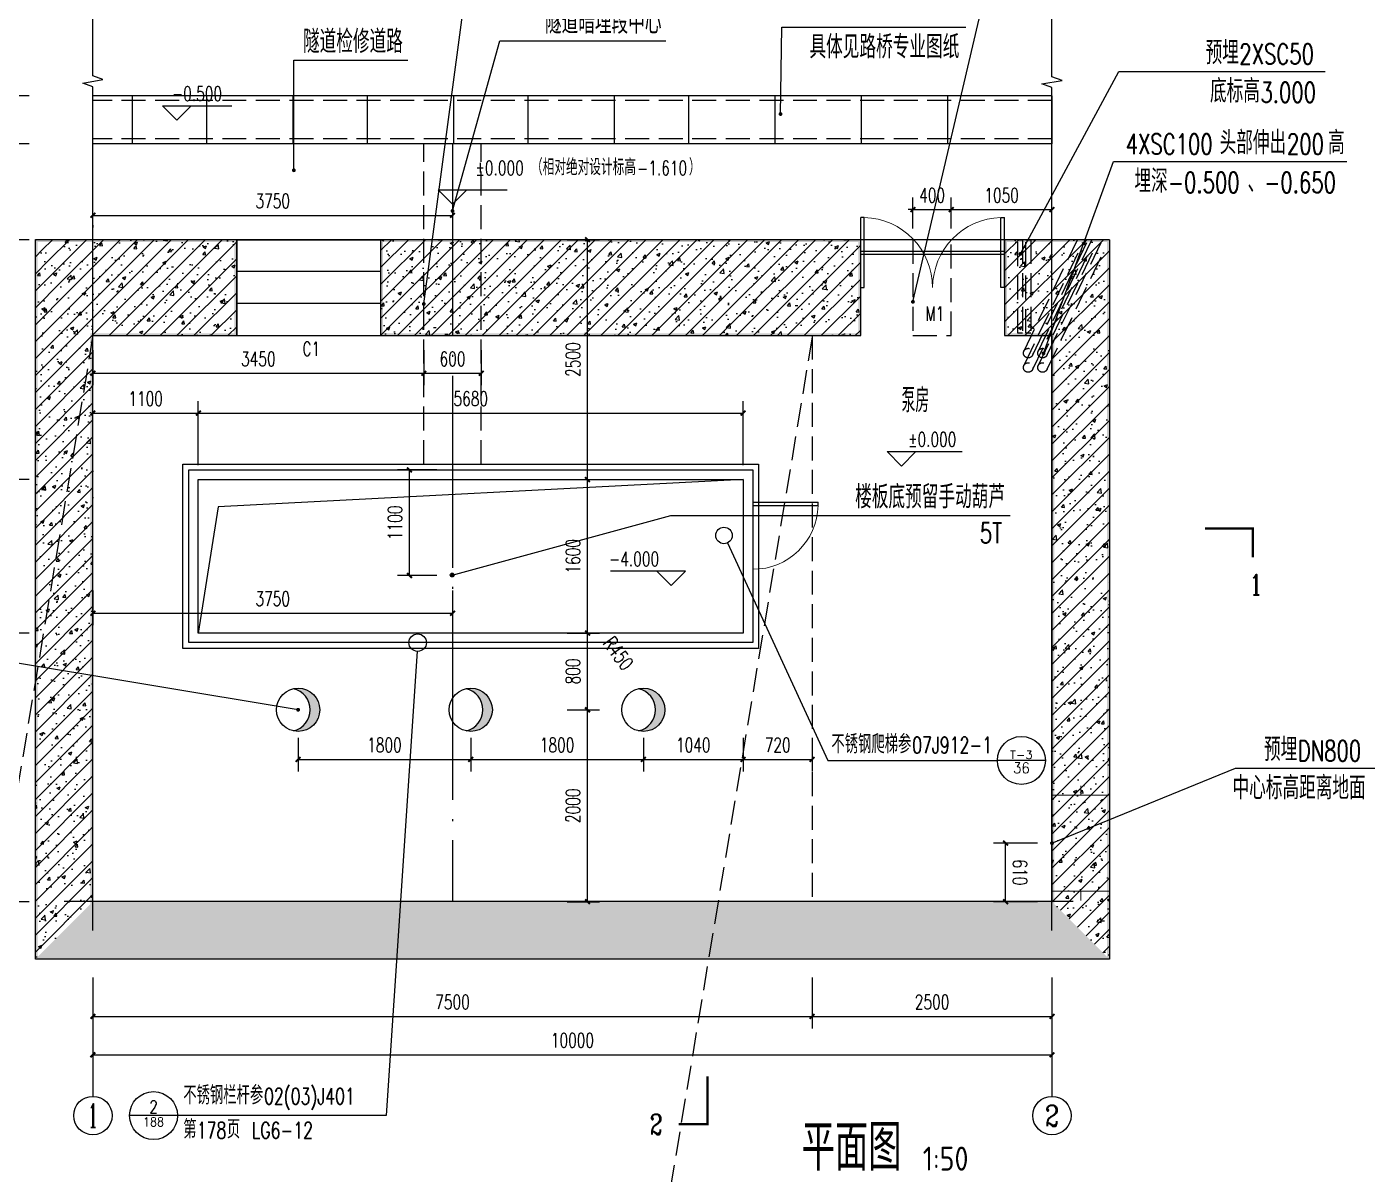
# Model space of a CAD drawing. Extents: x 45837 to 287007, y -98586 to 328021.
# Drawn here: x 53911 to 67887, y -57385 to -45426 of the extents above; entities that cross this region are included whole.
import ezdxf
from ezdxf.enums import TextEntityAlignment as Align

# ---------------------------------------------------------------- set-up
doc = ezdxf.new("R2010")
doc.units = 0
doc.header["$LTSCALE"] = 1000
doc.header["$MEASUREMENT"] = 0
doc.linetypes.add('DASH', pattern=[0.35, 0.25, -0.1])
doc.linetypes.add('DOTE', pattern=[2.42, 2, -0.2, 0.02, -0.2])
for name, color, linetype in [('AXIS', 3, 'Continuous'), ('AXIS_TEXT', 7, 'Continuous'), ('DIM_ELEV', 3, 'Continuous'), ('DIM_IDEN', 3, 'Continuous'), ('DIM_LEAD', 3, 'Continuous'), ('DIM_SYMB', 3, 'Continuous'), ('DOTE', 1, 'Continuous'), ('PUB_DIM', 3, 'Continuous'), ('PUB_HATCH', 8, 'Continuous'), ('PUB_TEXT', 7, 'Continuous'), ('PUB_WALL', 9, 'Continuous'), ('QQ', 8, 'Continuous'), ('WALL', 9, 'Continuous'), ('WINDOW', 4, 'Continuous'), ('WINDOW_TEXT', 7, 'Continuous')]:
    doc.layers.add(name, color=color, linetype=linetype)
doc.styles.add('_TCH_AXIS', font='COMPLEX', dxfattribs={"bigfont": 'GBCBIG'})
doc.styles.add('_TCH_DIM', font='SIMPLEX', dxfattribs={"bigfont": 'GBCBIG'})
doc.styles.add('_TCH_LABEL', font='COMPLEX', dxfattribs={"bigfont": 'GBCBIG'})
doc.styles.add('_TCH_WINDOW', font='SIMPLEX', dxfattribs={"bigfont": 'GBCBIG'})
doc.styles.add('COMPLEX', font='COMPLEX')
doc.styles.add('DIM_FONT', font='SIMPLEX', dxfattribs={"width": 0.7, "bigfont": 'GBCBIG'})
doc.styles.add('HZTXT', font='SIMPLEX.shx', dxfattribs={"width": 0.8, "bigfont": 'gbhzfs.shx'})
doc.styles.get("Standard").update_dxf_attribs({"font": 'gbenor.shx', "bigfont": 'gbcbig.shx'})
doc.dimstyles.new('DIMN50', dxfattribs={"dimscale": 0.5, "dimtxt": 300, "dimasz": 100, "dimexe": 250, "dimexo": 300, "dimgap": 150, "dimtad": 1, "dimdec": 0, "dimzin": 0, "dimdsep": 46, "dimtxsty": 'DIM_FONT', "dimblk": 'ARCHTICK', "dimcen": 0.09, "dimclrt": 7, "dimazin": 2, "dimtfac": 1, "dimtdec": 0, "dimtix": 1, "dimtmove": 2, "dimatfit": 3, "dimldrblk": 'ARCHTICK', "dimfxl": 0, "dimtolj": 1, "dimtzin": 0, "dimarcsym": 0})
pattern_1 = [(45, (0, 0), (-88.38835, 88.38835), []), (50, (0, 0), (358.6301, -31.3761), [37.5, -412.5]), (355, (0, 0), (-69.3757, 376.096), [30, -330]), (100.4514, (29.9, -2.6), (289.2547, 344.7198), [31.8701, -350.571]), (46.1842, (0, 100), (533.6205, -82.7595), [56.25, -618.75]), (96.6356, (44.47, 93.1), (467.3314, 487.059), [47.805, -525.8565]), (351.1842, (0, 100), (467.331, 487.0593), [45, -495]), (21, (50, 75), (298.4535, -201.3094), [37.5, -412.5]), (326, (50, 75), (121.6577, 362.575), [30, -330]), (71.4514, (74.87, 58.22), (420.1113, 161.2652), [31.8701, -350.571]), (37.5, (0, 0), (6.07993, 166.44693), [0, -326, 0, -335, 0, -331.25]), (7.5, (0, 0), (131.53477, 197.20586), [0, -191, 0, -318.5, 0, -126.25]), (327.5, (-111.5, 0), (266.91122, -11.27744), [0, -125, 0, -390, 0, -517.5]), (317.5, (-161.5, 0), (291.5931, 50.0525), [0, -162.5, 0, -259, 0, -367.5])]

# ---------------------------------------------------------------- blocks, each defined once
blk = doc.blocks.new('_ArchTick')
at = {"color": 0, "linetype": 'ByBlock', "const_width": 0.4}
blk.add_lwpolyline([(-0.5, -0.5), (0.5, 0.5)], dxfattribs=at)
blk = doc.blocks.new('*D264')
at = {"layer": 'Defpoints', "color": 0}
for p in [(61380, -52688), (62100, -52688), (62100, -53062)]:
    blk.add_point(p, dxfattribs=at)
at = {"layer": 'PUB_DIM', "color": 0, "lineweight": -2}
for p, q in [((61380, -52838), (61380, -53187)), ((62100, -52838), (62100, -53187)), ((61380, -53062), (62100, -53062))]:
    blk.add_line(p, q, dxfattribs=at)
at = {"layer": 'PUB_DIM', "color": 0, "lineweight": -2, "xscale": 50, "yscale": 50, "zscale": 50, "rotation": 180}
blk.add_blockref('_ArchTick', (61380, -53062), dxfattribs=at)
at = {"layer": 'PUB_DIM', "color": 0, "lineweight": -2, "xscale": 50, "yscale": 50, "zscale": 50}
blk.add_blockref('_ArchTick', (62100, -53062), dxfattribs=at)
at = {"layer": 'PUB_DIM', "color": 7, "insert": (61740, -52912), "char_height": 150, "attachment_point": 5, "style": 'DIM_FONT'}
blk.add_mtext('\\A1;720', dxfattribs=at)
blk = doc.blocks.new('*D265')
at = {"layer": 'Defpoints', "color": 0}
for p in [(60340, -52688), (61380, -52688), (61380, -53062)]:
    blk.add_point(p, dxfattribs=at)
at = {"layer": 'PUB_DIM', "color": 0, "lineweight": -2}
for p, q in [((60340, -52838), (60340, -53187)), ((61380, -52838), (61380, -53187)), ((60340, -53062), (61380, -53062))]:
    blk.add_line(p, q, dxfattribs=at)
at = {"layer": 'PUB_DIM', "color": 0, "lineweight": -2, "xscale": 50, "yscale": 50, "zscale": 50, "rotation": 180}
blk.add_blockref('_ArchTick', (60340, -53062), dxfattribs=at)
at = {"layer": 'PUB_DIM', "color": 0, "lineweight": -2, "xscale": 50, "yscale": 50, "zscale": 50}
blk.add_blockref('_ArchTick', (61380, -53062), dxfattribs=at)
at = {"layer": 'PUB_DIM', "color": 7, "insert": (60860, -52912), "char_height": 150, "attachment_point": 5, "style": 'DIM_FONT'}
blk.add_mtext('\\A1;1040', dxfattribs=at)
blk = doc.blocks.new('*D266')
at = {"layer": 'Defpoints', "color": 0}
for p in [(58540, -52688), (60340, -52688), (60340, -53062)]:
    blk.add_point(p, dxfattribs=at)
at = {"layer": 'PUB_DIM', "color": 0, "lineweight": -2}
for p, q in [((58540, -52838), (58540, -53187)), ((60340, -52838), (60340, -53187)), ((58540, -53062), (60340, -53062))]:
    blk.add_line(p, q, dxfattribs=at)
at = {"layer": 'PUB_DIM', "color": 0, "lineweight": -2, "xscale": 50, "yscale": 50, "zscale": 50, "rotation": 180}
blk.add_blockref('_ArchTick', (58540, -53062), dxfattribs=at)
at = {"layer": 'PUB_DIM', "color": 0, "lineweight": -2, "xscale": 50, "yscale": 50, "zscale": 50}
blk.add_blockref('_ArchTick', (60340, -53062), dxfattribs=at)
at = {"layer": 'PUB_DIM', "color": 7, "insert": (59440, -52912), "char_height": 150, "attachment_point": 5, "style": 'DIM_FONT'}
blk.add_mtext('\\A1;1800', dxfattribs=at)
blk = doc.blocks.new('*D267')
at = {"layer": 'Defpoints', "color": 0}
for p in [(56740, -52688), (58540, -52688), (58540, -53062)]:
    blk.add_point(p, dxfattribs=at)
at = {"layer": 'PUB_DIM', "color": 0, "lineweight": -2}
for p, q in [((56740, -52838), (56740, -53187)), ((58540, -52838), (58540, -53187)), ((56740, -53062), (58540, -53062))]:
    blk.add_line(p, q, dxfattribs=at)
at = {"layer": 'PUB_DIM', "color": 0, "lineweight": -2, "xscale": 50, "yscale": 50, "zscale": 50, "rotation": 180}
blk.add_blockref('_ArchTick', (56740, -53062), dxfattribs=at)
at = {"layer": 'PUB_DIM', "color": 0, "lineweight": -2, "xscale": 50, "yscale": 50, "zscale": 50}
blk.add_blockref('_ArchTick', (58540, -53062), dxfattribs=at)
at = {"layer": 'PUB_DIM', "color": 7, "insert": (57640, -52912), "char_height": 150, "attachment_point": 5, "style": 'DIM_FONT'}
blk.add_mtext('\\A1;1800', dxfattribs=at)
blk = doc.blocks.new('*D294')
at = {"layer": 'Defpoints', "color": 0}
for p in [(64116, -53935), (64600, -53935), (64600, -54545)]:
    blk.add_point(p, dxfattribs=at)
at = {"layer": 'PUB_DIM', "color": 0, "lineweight": -2}
for p, q in [((64450, -53935), (63991, -53935)), ((64116, -54545), (64116, -53935)), ((64450, -54545), (63991, -54545))]:
    blk.add_line(p, q, dxfattribs=at)
at = {"layer": 'PUB_DIM', "color": 0, "lineweight": -2, "xscale": 50, "yscale": 50, "zscale": 50}
for p, rotation in [((64116, -53935), 90.0002478473861), ((64116, -54545), 270.0002478473861)]:
    blk.add_blockref('_ArchTick', p, dxfattribs=dict(at, rotation=rotation))
at = {"layer": 'PUB_DIM', "color": 7, "insert": (64266, -54240), "char_height": 150, "attachment_point": 5, "rotation": 270.0002, "style": 'DIM_FONT'}
blk.add_mtext('\\A1;610', dxfattribs=at)
blk = doc.blocks.new('*D295')
at = {"layer": 'Defpoints', "color": 0}
for p in [(58050, -48645), (58650, -48645), (58650, -49037)]:
    blk.add_point(p, dxfattribs=at)
at = {"layer": 'PUB_DIM', "color": 0, "lineweight": -2}
for p, q in [((58050, -48795), (58050, -49162)), ((58650, -48795), (58650, -49162)), ((58050, -49037), (58650, -49037))]:
    blk.add_line(p, q, dxfattribs=at)
at = {"layer": 'PUB_DIM', "color": 0, "lineweight": -2, "xscale": 50, "yscale": 50, "zscale": 50, "rotation": 180}
blk.add_blockref('_ArchTick', (58050, -49037), dxfattribs=at)
at = {"layer": 'PUB_DIM', "color": 0, "lineweight": -2, "xscale": 50, "yscale": 50, "zscale": 50}
blk.add_blockref('_ArchTick', (58650, -49037), dxfattribs=at)
at = {"layer": 'PUB_DIM', "color": 7, "insert": (58350, -48887), "char_height": 150, "attachment_point": 5, "style": 'DIM_FONT'}
blk.add_mtext('\\A1;600', dxfattribs=at)
blk = doc.blocks.new('*D296')
at = {"layer": 'Defpoints', "color": 0}
for p in [(54600, -48645), (58050, -48645), (58050, -49037)]:
    blk.add_point(p, dxfattribs=at)
at = {"layer": 'PUB_DIM', "color": 0, "lineweight": -2}
for p, q in [((54600, -48795), (54600, -49162)), ((58050, -48795), (58050, -49162)), ((54600, -49037), (58050, -49037))]:
    blk.add_line(p, q, dxfattribs=at)
at = {"layer": 'PUB_DIM', "color": 0, "lineweight": -2, "xscale": 50, "yscale": 50, "zscale": 50, "rotation": 180}
blk.add_blockref('_ArchTick', (54600, -49037), dxfattribs=at)
at = {"layer": 'PUB_DIM', "color": 0, "lineweight": -2, "xscale": 50, "yscale": 50, "zscale": 50}
blk.add_blockref('_ArchTick', (58050, -49037), dxfattribs=at)
at = {"layer": 'PUB_DIM', "color": 7, "insert": (56325, -48887), "char_height": 150, "attachment_point": 5, "style": 'DIM_FONT'}
blk.add_mtext('\\A1;3450', dxfattribs=at)
blk = doc.blocks.new('*D310')
at = {"layer": 'Defpoints', "color": 0}
for p in [(54600, -47345), (58350, -47345), (58350, -47391)]:
    blk.add_point(p, dxfattribs=at)
at = {"layer": 'PUB_DIM', "color": 0, "lineweight": -2}
for p, q in [((54600, -47391), (58350, -47391)), ((54600, -47495), (54600, -47516)), ((58350, -47495), (58350, -47516))]:
    blk.add_line(p, q, dxfattribs=at)
at = {"layer": 'PUB_DIM', "color": 0, "lineweight": -2, "xscale": 50, "yscale": 50, "zscale": 50, "rotation": 180}
blk.add_blockref('_ArchTick', (54600, -47391), dxfattribs=at)
at = {"layer": 'PUB_DIM', "color": 0, "lineweight": -2, "xscale": 50, "yscale": 50, "zscale": 50}
blk.add_blockref('_ArchTick', (58350, -47391), dxfattribs=at)
at = {"layer": 'PUB_DIM', "color": 7, "insert": (56475, -47241), "char_height": 150, "attachment_point": 5, "style": 'DIM_FONT'}
blk.add_mtext('\\A1;3750', dxfattribs=at)
blk = doc.blocks.new('*D323')
at = {"layer": 'Defpoints', "color": 0}
for p in [(64600, -47331), (63550, -47679), (64600, -47679)]:
    blk.add_point(p, dxfattribs=at)
at = {"layer": 'PUB_DIM', "color": 0, "lineweight": -2}
for p, q in [((63550, -47529), (63550, -47206)), ((64600, -47529), (64600, -47206)), ((63550, -47331), (64600, -47331))]:
    blk.add_line(p, q, dxfattribs=at)
at = {"layer": 'PUB_DIM', "color": 0, "lineweight": -2, "xscale": 50, "yscale": 50, "zscale": 50, "rotation": 180}
blk.add_blockref('_ArchTick', (63550, -47331), dxfattribs=at)
at = {"layer": 'PUB_DIM', "color": 0, "lineweight": -2, "xscale": 50, "yscale": 50, "zscale": 50}
blk.add_blockref('_ArchTick', (64600, -47331), dxfattribs=at)
at = {"layer": 'PUB_DIM', "color": 7, "insert": (64075, -47181), "char_height": 150, "attachment_point": 5, "style": 'DIM_FONT'}
blk.add_mtext('\\A1;1050', dxfattribs=at)
blk = doc.blocks.new('*D324')
at = {"layer": 'Defpoints', "color": 0}
for p in [(63550, -47331), (63150, -47679), (63550, -47679)]:
    blk.add_point(p, dxfattribs=at)
at = {"layer": 'PUB_DIM', "color": 0, "lineweight": -2}
for p, q in [((63150, -47529), (63150, -47206)), ((63550, -47529), (63550, -47206)), ((63150, -47331), (63100, -47331)), ((63150, -47331), (63550, -47331)), ((63550, -47331), (63600, -47331))]:
    blk.add_line(p, q, dxfattribs=at)
at = {"layer": 'PUB_DIM', "color": 0, "lineweight": -2, "xscale": 50, "yscale": 50, "zscale": 50}
blk.add_blockref('_ArchTick', (63150, -47331), dxfattribs=at)
at = {"layer": 'PUB_DIM', "color": 0, "lineweight": -2, "xscale": 50, "yscale": 50, "zscale": 50, "rotation": 180}
blk.add_blockref('_ArchTick', (63550, -47331), dxfattribs=at)
at = {"layer": 'PUB_DIM', "color": 7, "insert": (63350, -47181), "char_height": 150, "attachment_point": 5, "style": 'DIM_FONT'}
blk.add_mtext('\\A1;400', dxfattribs=at)
blk = doc.blocks.new('*D363')
at = {"layer": 'Defpoints', "color": 0}
for p in [(54600, -51150), (58350, -51150), (58350, -51538)]:
    blk.add_point(p, dxfattribs=at)
at = {"layer": 'PUB_DIM', "color": 0, "lineweight": -2}
for p, q in [((54600, -51300), (54600, -51663)), ((58350, -51300), (58350, -51663)), ((54600, -51538), (58350, -51538))]:
    blk.add_line(p, q, dxfattribs=at)
at = {"layer": 'PUB_DIM', "color": 0, "lineweight": -2, "xscale": 50, "yscale": 50, "zscale": 50, "rotation": 180}
blk.add_blockref('_ArchTick', (54600, -51538), dxfattribs=at)
at = {"layer": 'PUB_DIM', "color": 0, "lineweight": -2, "xscale": 50, "yscale": 50, "zscale": 50}
blk.add_blockref('_ArchTick', (58350, -51538), dxfattribs=at)
at = {"layer": 'PUB_DIM', "color": 7, "insert": (56475, -51388), "char_height": 150, "attachment_point": 5, "style": 'DIM_FONT'}
blk.add_mtext('\\A1;3750', dxfattribs=at)
blk = doc.blocks.new('*D364')
at = {"layer": 'Defpoints', "color": 0}
for p in [(57901, -50045), (58337, -50045), (58337, -51145)]:
    blk.add_point(p, dxfattribs=at)
at = {"layer": 'PUB_DIM', "color": 0, "lineweight": -2}
for p, q in [((58187, -50045), (57776, -50045)), ((57901, -51145), (57901, -50045)), ((58187, -51145), (57776, -51145))]:
    blk.add_line(p, q, dxfattribs=at)
at = {"layer": 'PUB_DIM', "color": 0, "lineweight": -2, "xscale": 50, "yscale": 50, "zscale": 50}
for p, rotation in [((57901, -50045), 90), ((57901, -51145), 270)]:
    blk.add_blockref('_ArchTick', p, dxfattribs=dict(at, rotation=rotation))
at = {"layer": 'PUB_DIM', "color": 7, "insert": (57751, -50595), "char_height": 150, "attachment_point": 5, "rotation": 90, "style": 'DIM_FONT'}
blk.add_mtext('\\A1;1100', dxfattribs=at)
blk = doc.blocks.new('*D365')
at = {"layer": 'Defpoints', "color": 0}
for p in [(61380, -49452), (55699, -50145), (61380, -50145)]:
    blk.add_point(p, dxfattribs=at)
at = {"layer": 'PUB_DIM', "color": 0, "lineweight": -2}
for p, q in [((55699, -49995), (55699, -49327)), ((61380, -49995), (61380, -49327)), ((55699, -49452), (61380, -49452))]:
    blk.add_line(p, q, dxfattribs=at)
at = {"layer": 'PUB_DIM', "color": 0, "lineweight": -2, "xscale": 50, "yscale": 50, "zscale": 50, "rotation": 180}
blk.add_blockref('_ArchTick', (55699, -49452), dxfattribs=at)
at = {"layer": 'PUB_DIM', "color": 0, "lineweight": -2, "xscale": 50, "yscale": 50, "zscale": 50}
blk.add_blockref('_ArchTick', (61380, -49452), dxfattribs=at)
at = {"layer": 'PUB_DIM', "color": 7, "insert": (58540, -49302), "char_height": 150, "attachment_point": 5, "style": 'DIM_FONT'}
blk.add_mtext('\\A1;5680', dxfattribs=at)
blk = doc.blocks.new('*D366')
at = {"layer": 'Defpoints', "color": 0}
for p in [(55699, -49452), (54600, -50145), (55699, -50145)]:
    blk.add_point(p, dxfattribs=at)
at = {"layer": 'PUB_DIM', "color": 0, "lineweight": -2}
for p, q in [((54600, -49995), (54600, -49327)), ((55699, -49995), (55699, -49327)), ((54600, -49452), (55699, -49452))]:
    blk.add_line(p, q, dxfattribs=at)
at = {"layer": 'PUB_DIM', "color": 0, "lineweight": -2, "xscale": 50, "yscale": 50, "zscale": 50, "rotation": 180}
blk.add_blockref('_ArchTick', (54600, -49452), dxfattribs=at)
at = {"layer": 'PUB_DIM', "color": 0, "lineweight": -2, "xscale": 50, "yscale": 50, "zscale": 50}
blk.add_blockref('_ArchTick', (55699, -49452), dxfattribs=at)
at = {"layer": 'PUB_DIM', "color": 7, "insert": (55150, -49302), "char_height": 150, "attachment_point": 5, "style": 'DIM_FONT'}
blk.add_mtext('\\A1;1100', dxfattribs=at)
blk = doc.blocks.new('*D367')
at = {"layer": 'Defpoints', "color": 0}
for p in [(59394, -47645), (59757, -47645), (59394, -50145)]:
    blk.add_point(p, dxfattribs=at)
at = {"layer": 'PUB_DIM', "color": 0, "lineweight": -2}
for p, q in [((59544, -47645), (59882, -47645)), ((59757, -50145), (59757, -47645)), ((59544, -50145), (59882, -50145))]:
    blk.add_line(p, q, dxfattribs=at)
at = {"layer": 'PUB_DIM', "color": 0, "lineweight": -2, "xscale": 50, "yscale": 50, "zscale": 50}
for p, rotation in [((59757, -47645), 90), ((59757, -50145), 270)]:
    blk.add_blockref('_ArchTick', p, dxfattribs=dict(at, rotation=rotation))
at = {"layer": 'PUB_DIM', "color": 7, "insert": (59607, -48895), "char_height": 150, "attachment_point": 5, "rotation": 90, "style": 'DIM_FONT'}
blk.add_mtext('\\A1;2500', dxfattribs=at)
blk = doc.blocks.new('*D368')
at = {"layer": 'Defpoints', "color": 0}
for p in [(59394, -50145), (59757, -50145), (59394, -51745)]:
    blk.add_point(p, dxfattribs=at)
at = {"layer": 'PUB_DIM', "color": 0, "lineweight": -2}
for p, q in [((59544, -50145), (59882, -50145)), ((59757, -51745), (59757, -50145)), ((59544, -51745), (59882, -51745))]:
    blk.add_line(p, q, dxfattribs=at)
at = {"layer": 'PUB_DIM', "color": 0, "lineweight": -2, "xscale": 50, "yscale": 50, "zscale": 50}
for p, rotation in [((59757, -50145), 90), ((59757, -51745), 270)]:
    blk.add_blockref('_ArchTick', p, dxfattribs=dict(at, rotation=rotation))
at = {"layer": 'PUB_DIM', "color": 7, "insert": (59607, -50945), "char_height": 150, "attachment_point": 5, "rotation": 90, "style": 'DIM_FONT'}
blk.add_mtext('\\A1;1600', dxfattribs=at)
blk = doc.blocks.new('*D369')
at = {"layer": 'Defpoints', "color": 0}
for p in [(59394, -51745), (59757, -51745), (59394, -52545)]:
    blk.add_point(p, dxfattribs=at)
at = {"layer": 'PUB_DIM', "color": 0, "lineweight": -2}
for p, q in [((59544, -51745), (59882, -51745)), ((59757, -52545), (59757, -51745)), ((59544, -52545), (59882, -52545))]:
    blk.add_line(p, q, dxfattribs=at)
at = {"layer": 'PUB_DIM', "color": 0, "lineweight": -2, "xscale": 50, "yscale": 50, "zscale": 50}
for p, rotation in [((59757, -51745), 90), ((59757, -52545), 270)]:
    blk.add_blockref('_ArchTick', p, dxfattribs=dict(at, rotation=rotation))
at = {"layer": 'PUB_DIM', "color": 7, "insert": (59607, -52145), "char_height": 150, "attachment_point": 5, "rotation": 90, "style": 'DIM_FONT'}
blk.add_mtext('\\A1;800', dxfattribs=at)
blk = doc.blocks.new('*D370')
at = {"layer": 'Defpoints', "color": 0}
for p in [(59394, -52545), (59757, -52545), (59394, -54545)]:
    blk.add_point(p, dxfattribs=at)
at = {"layer": 'PUB_DIM', "color": 0, "lineweight": -2}
for p, q in [((59544, -52545), (59882, -52545)), ((59757, -54545), (59757, -52545)), ((59544, -54545), (59882, -54545))]:
    blk.add_line(p, q, dxfattribs=at)
at = {"layer": 'PUB_DIM', "color": 0, "lineweight": -2, "xscale": 50, "yscale": 50, "zscale": 50}
for p, rotation in [((59757, -52545), 90), ((59757, -54545), 270)]:
    blk.add_blockref('_ArchTick', p, dxfattribs=dict(at, rotation=rotation))
at = {"layer": 'PUB_DIM', "color": 7, "insert": (59607, -53545), "char_height": 150, "attachment_point": 5, "rotation": 90, "style": 'DIM_FONT'}
blk.add_mtext('\\A1;2000', dxfattribs=at)
blk = doc.blocks.new('*D378')
at = {"layer": 'AXIS', "color": 0, "lineweight": -2}
for p, q in [((54600, -55335), (54600, -55866)), ((62100, -55335), (62100, -55866)), ((54600, -55741), (62100, -55741))]:
    blk.add_line(p, q, dxfattribs=at)
at = {"layer": 'Defpoints', "color": 0}
for p in [(54600, -55185), (62100, -55185), (62100, -55741)]:
    blk.add_point(p, dxfattribs=at)
at = {"layer": 'AXIS', "color": 0, "lineweight": -2, "xscale": 50, "yscale": 50, "zscale": 50, "rotation": 180}
blk.add_blockref('_ArchTick', (54600, -55741), dxfattribs=at)
at = {"layer": 'AXIS', "color": 0, "lineweight": -2, "xscale": 50, "yscale": 50, "zscale": 50}
blk.add_blockref('_ArchTick', (62100, -55741), dxfattribs=at)
at = {"layer": 'AXIS', "color": 7, "insert": (58350, -55591), "char_height": 150, "attachment_point": 5, "style": 'DIM_FONT'}
blk.add_mtext('\\A1;7500', dxfattribs=at)
blk = doc.blocks.new('*D379')
at = {"layer": 'AXIS', "color": 0, "lineweight": -2}
for p, q in [((62100, -55335), (62100, -55866)), ((64600, -55335), (64600, -55866)), ((62100, -55741), (64600, -55741))]:
    blk.add_line(p, q, dxfattribs=at)
at = {"layer": 'Defpoints', "color": 0}
for p in [(62100, -55185), (64600, -55185), (64600, -55741)]:
    blk.add_point(p, dxfattribs=at)
at = {"layer": 'AXIS', "color": 0, "lineweight": -2, "xscale": 50, "yscale": 50, "zscale": 50, "rotation": 180}
blk.add_blockref('_ArchTick', (62100, -55741), dxfattribs=at)
at = {"layer": 'AXIS', "color": 0, "lineweight": -2, "xscale": 50, "yscale": 50, "zscale": 50}
blk.add_blockref('_ArchTick', (64600, -55741), dxfattribs=at)
at = {"layer": 'AXIS', "color": 7, "insert": (63350, -55591), "char_height": 150, "attachment_point": 5, "style": 'DIM_FONT'}
blk.add_mtext('\\A1;2500', dxfattribs=at)
blk = doc.blocks.new('*D380')
at = {"layer": 'AXIS', "color": 0, "lineweight": -2}
for p, q in [((54600, -55485), (54600, -56266)), ((64600, -55485), (64600, -56266)), ((54600, -56141), (64600, -56141))]:
    blk.add_line(p, q, dxfattribs=at)
at = {"layer": 'Defpoints', "color": 0}
for p in [(54600, -55335), (64600, -55335), (64600, -56141)]:
    blk.add_point(p, dxfattribs=at)
at = {"layer": 'AXIS', "color": 0, "lineweight": -2, "xscale": 50, "yscale": 50, "zscale": 50, "rotation": 180}
blk.add_blockref('_ArchTick', (54600, -56141), dxfattribs=at)
at = {"layer": 'AXIS', "color": 0, "lineweight": -2, "xscale": 50, "yscale": 50, "zscale": 50}
blk.add_blockref('_ArchTick', (64600, -56141), dxfattribs=at)
at = {"layer": 'AXIS', "color": 7, "insert": (59600, -55991), "char_height": 150, "attachment_point": 5, "style": 'DIM_FONT'}
blk.add_mtext('\\A1;10000', dxfattribs=at)
blk = doc.blocks.new('*D381')
at = {"layer": 'AXIS', "color": 0, "lineweight": -2}
for p, q in [((53937, -51745), (53216, -51745)), ((53341, -54545), (53341, -51745)), ((53937, -54545), (53216, -54545))]:
    blk.add_line(p, q, dxfattribs=at)
at = {"layer": 'Defpoints', "color": 0}
for p in [(53341, -51745), (54087, -51745), (54087, -54545)]:
    blk.add_point(p, dxfattribs=at)
at = {"layer": 'AXIS', "color": 0, "lineweight": -2, "xscale": 50, "yscale": 50, "zscale": 50}
for p, rotation in [((53341, -51745), 90), ((53341, -54545), 270)]:
    blk.add_blockref('_ArchTick', p, dxfattribs=dict(at, rotation=rotation))
at = {"layer": 'AXIS', "color": 7, "insert": (53191, -53145), "char_height": 150, "attachment_point": 5, "rotation": 90, "style": 'DIM_FONT'}
blk.add_mtext('\\A1;2800', dxfattribs=at)
blk = doc.blocks.new('*D382')
at = {"layer": 'AXIS', "color": 0, "lineweight": -2}
for p, q in [((53937, -50145), (53216, -50145)), ((53341, -51745), (53341, -50145)), ((53937, -51745), (53216, -51745))]:
    blk.add_line(p, q, dxfattribs=at)
at = {"layer": 'Defpoints', "color": 0}
for p in [(53341, -50145), (54087, -50145), (54087, -51745)]:
    blk.add_point(p, dxfattribs=at)
at = {"layer": 'AXIS', "color": 0, "lineweight": -2, "xscale": 50, "yscale": 50, "zscale": 50}
for p, rotation in [((53341, -50145), 90), ((53341, -51745), 270)]:
    blk.add_blockref('_ArchTick', p, dxfattribs=dict(at, rotation=rotation))
at = {"layer": 'AXIS', "color": 7, "insert": (53191, -50945), "char_height": 150, "attachment_point": 5, "rotation": 90, "style": 'DIM_FONT'}
blk.add_mtext('\\A1;1600', dxfattribs=at)
blk = doc.blocks.new('*D383')
at = {"layer": 'AXIS', "color": 0, "lineweight": -2}
for p, q in [((53937, -47645), (53216, -47645)), ((53341, -50145), (53341, -47645)), ((53937, -50145), (53216, -50145))]:
    blk.add_line(p, q, dxfattribs=at)
at = {"layer": 'Defpoints', "color": 0}
for p in [(53341, -47645), (54087, -47645), (54087, -50145)]:
    blk.add_point(p, dxfattribs=at)
at = {"layer": 'AXIS', "color": 0, "lineweight": -2, "xscale": 50, "yscale": 50, "zscale": 50}
for p, rotation in [((53341, -47645), 90), ((53341, -50145), 270)]:
    blk.add_blockref('_ArchTick', p, dxfattribs=dict(at, rotation=rotation))
at = {"layer": 'AXIS', "color": 7, "insert": (53191, -48895), "char_height": 150, "attachment_point": 5, "rotation": 90, "style": 'DIM_FONT'}
blk.add_mtext('\\A1;2500', dxfattribs=at)
blk = doc.blocks.new('*D384')
at = {"layer": 'AXIS', "color": 0, "lineweight": -2}
for p, q in [((53937, -46645), (53216, -46645)), ((53341, -47645), (53341, -46645)), ((53937, -47645), (53216, -47645))]:
    blk.add_line(p, q, dxfattribs=at)
at = {"layer": 'Defpoints', "color": 0}
for p in [(53341, -46645), (54087, -46645), (54087, -47645)]:
    blk.add_point(p, dxfattribs=at)
at = {"layer": 'AXIS', "color": 0, "lineweight": -2, "xscale": 50, "yscale": 50, "zscale": 50}
for p, rotation in [((53341, -46645), 90), ((53341, -47645), 270)]:
    blk.add_blockref('_ArchTick', p, dxfattribs=dict(at, rotation=rotation))
at = {"layer": 'AXIS', "color": 7, "insert": (53191, -47145), "char_height": 150, "attachment_point": 5, "rotation": 90, "style": 'DIM_FONT'}
blk.add_mtext('\\A1;1000', dxfattribs=at)
blk = doc.blocks.new('*D385')
at = {"layer": 'AXIS', "color": 0, "lineweight": -2}
for p, q in [((53937, -46145), (53216, -46145)), ((53341, -46645), (53341, -46145)), ((53937, -46645), (53216, -46645))]:
    blk.add_line(p, q, dxfattribs=at)
at = {"layer": 'Defpoints', "color": 0}
for p in [(53341, -46145), (54087, -46145), (54087, -46645)]:
    blk.add_point(p, dxfattribs=at)
at = {"layer": 'AXIS', "color": 0, "lineweight": -2, "xscale": 50, "yscale": 50, "zscale": 50}
for p, rotation in [((53341, -46145), 90), ((53341, -46645), 270)]:
    blk.add_blockref('_ArchTick', p, dxfattribs=dict(at, rotation=rotation))
at = {"layer": 'AXIS', "color": 7, "insert": (53191, -46395), "char_height": 150, "attachment_point": 5, "rotation": 90, "style": 'DIM_FONT'}
blk.add_mtext('\\A1;500', dxfattribs=at)
blk = doc.blocks.new('$DorLib2D$00000002')
for p, q in [((-0.5, 0), (-0.5, 0.4875)), ((-0.475, 0.4875), (-0.5, 0.4875)), ((-0.475, 0), (-0.475, 0.4875)), ((0.475, 0), (0.475, 0.4875)), ((0.475, 0.4875), (0.5, 0.4875)), ((0.5, 0), (0.5, 0.4875)), ((-0.5, 0), (-0.475, 0)), ((0.5, 0), (0.475, 0))]:
    blk.add_line(p, q)
at = {"lineweight": 13}
for centre, start, end in [((-0.4875, 0), 0, 88.53072), ((0.4875, 0), 91.46928, 180)]:
    blk.add_arc(centre, 0.4875, start, end, dxfattribs=at)
blk = doc.blocks.new('_AXISO')
blk.add_circle((0, 0), 0.5)
at = {"layer": 'AXIS_TEXT', "style": 'COMPLEX', "width": 1.041667}
blk.add_attdef('A', text='', height=0.56, dxfattribs=at).set_placement((-0.25, -0.28), (0.25, -0.28), align=Align.FIT)
blk = doc.blocks.new('$TCHSYS$WIN2D')
for p, q in [((-0.5, 0.5), (0.5, 0.5)), ((-0.5, 0.5), (-0.5, -0.5)), ((0.5, 0.5), (0.5, -0.5)), ((0.5, 0.1667), (-0.5, 0.1667)), ((0.5, -0.1667), (-0.5, -0.1667)), ((-0.5, -0.5), (0.5, -0.5))]:
    blk.add_line(p, q)
blk = doc.blocks.new('$DorLib2D$00000001')
for p, q in [((0.45, 0.975), (0.5, 0.975)), ((0.45, 0), (0.45, 0.975)), ((0.5, 0), (0.5, 0.975)), ((0.5, 0), (0.45, 0))]:
    blk.add_line(p, q)
at = {"lineweight": 13}
blk.add_arc((0.475, 0), 0.975, 91.4693, 180, dxfattribs=at)

msp = doc.modelspace()

# ---------------------------------------------------------------- hatches: boundary and pattern name
h = msp.add_hatch(color=256)
h.dxf.hatch_style = 1
h.paths.add_polyline_path([(56690.5, -52325.2, -0.7998606), (56690.5, -52764.2, 0.4806772), (56964.9, -52544.7, 0.4806772)])
h = msp.add_hatch(color=256)
h.dxf.hatch_style = 1
h.paths.add_polyline_path([(58490.5, -52325.2, -0.7998606), (58490.5, -52764.2, 0.4806772), (58764.9, -52544.7, 0.4806772)])
h = msp.add_hatch(color=256)
h.dxf.hatch_style = 1
h.paths.add_polyline_path([(60290.5, -52325.2, -0.7998606), (60290.5, -52764.2, 0.4806772), (60564.9, -52544.7, 0.4806772)])
at = {"layer": 'PUB_HATCH'}
h = msp.add_hatch(dxfattribs=at)
h.set_pattern_fill('钢筋混凝土', color=256, scale=50, style=0)
h.set_pattern_definition(pattern_1)
h.paths.add_polyline_path([(54574.9, -48619.7), (54599.9, -48644.7), (56099.9, -48644.7), (56099.9, -47644.7), (53999.9, -47644.7), (54024.9, -47669.7)])
h = msp.add_hatch(dxfattribs=at)
h.set_pattern_fill('钢筋混凝土', color=256, scale=50, style=0)
h.set_pattern_definition(pattern_1)
h.paths.add_polyline_path([(53999.9, -55144.7), (54599.9, -54544.7), (54599.9, -48644.7), (54574.9, -48619.7), (54024.9, -47669.7), (53999.9, -47644.7)])
h = msp.add_hatch(dxfattribs=at)
h.set_pattern_fill('钢筋混凝土', color=256, scale=50, style=0)
h.set_pattern_definition(pattern_1)
h.paths.add_polyline_path([(57599.9, -48644.7), (62605.9, -48644.7), (62605.9, -47644.7), (57599.9, -47644.7)])
h = msp.add_hatch(dxfattribs=at)
h.set_pattern_fill('钢筋混凝土', color=256, scale=50, style=0)
h.set_pattern_definition(pattern_1)
h.paths.add_polyline_path([(65174.9, -47669.7), (65199.9, -47644.7), (64105.9, -47644.7), (64105.9, -48644.7), (64599.9, -48644.7), (64624.9, -48619.7)])
h = msp.add_hatch(dxfattribs=at)
h.set_pattern_fill('钢筋混凝土', color=256, scale=50, style=0)
h.set_pattern_definition(pattern_1)
h.paths.add_polyline_path([(65174.9, -47669.7), (64624.9, -48619.7), (64599.9, -48644.7), (64599.9, -54544.7), (65199.9, -55144.7), (65199.9, -47644.7)])
h = msp.add_hatch(dxfattribs=at)
h.set_pattern_fill('钢筋混凝土', color=256, scale=50, style=0)
h.set_pattern_definition(pattern_1)
h.paths.add_polyline_path([(65199.9, -55144.7), (64599.9, -54544.7), (54599.9, -54544.7), (53999.9, -55144.7)])
at = {"layer": 'PUB_WALL'}
for points in [[(56099.9, -47644.7), (53999.9, -47644.7), (54024.9, -47669.7), (56074.9, -47669.7)], [(53999.9, -55144.7), (53999.9, -47644.7), (54024.9, -47669.7), (54024.9, -55119.7)], [(56099.9, -48644.7), (56099.9, -47644.7), (56074.9, -47669.7), (56074.9, -48619.7)], [(62605.9, -47644.7), (57599.9, -47644.7), (57624.9, -47669.7), (62580.9, -47669.7)], [(57599.9, -47644.7), (57599.9, -48644.7), (57624.9, -48619.7), (57624.9, -47669.7)], [(62605.9, -48644.7), (62605.9, -47644.7), (62580.9, -47669.7), (62580.9, -48619.7)], [(65199.9, -47644.7), (64105.9, -47644.7), (64130.9, -47669.7), (65174.9, -47669.7)], [(64105.9, -47644.7), (64105.9, -48644.7), (64130.9, -48619.7), (64130.9, -47669.7)], [(65199.9, -47644.7), (65199.9, -55144.7), (65174.9, -55119.7), (65174.9, -47669.7)], [(54599.9, -48644.7), (56099.9, -48644.7), (56074.9, -48619.7), (54574.9, -48619.7)], [(54599.9, -54544.7), (54599.9, -48644.7), (54574.9, -48619.7), (54574.9, -54569.7)], [(57599.9, -48644.7), (62605.9, -48644.7), (62580.9, -48619.7), (57624.9, -48619.7)], [(64105.9, -48644.7), (64599.9, -48644.7), (64624.9, -48619.7), (64130.9, -48619.7)], [(64599.9, -48644.7), (64599.9, -54544.7), (64624.9, -54569.7), (64624.9, -48619.7)], [(64599.9, -54544.7), (54599.9, -54544.7), (54574.9, -54569.7), (64624.9, -54569.7)], [(65199.9, -55144.7), (53999.9, -55144.7), (54024.9, -55119.7), (65174.9, -55119.7)]]:
    msp.add_hatch(color=256, dxfattribs=at).paths.add_polyline_path(points)

# ---------------------------------------------------------------- linework, layer by layer
at = {"linetype": 'DASH'}
for p, q in [((58049.9, -49984.6), (58049.9, -46644.7)), ((58649.9, -49984.6), (58649.9, -46644.7)), ((64308.9, -48802), (64866.8, -47644.7)), ((64458.9, -48802), (65016.8, -47644.7)), ((64308.9, -48952), (64879.2, -47769)), ((64398.8, -48845.5), (64969, -47662.5)), ((64458.9, -48952), (65029.2, -47769)), ((64548.8, -48845.5), (65119, -47662.5)), ((64398.8, -48995.5), (64969, -47812.5)), ((64548.8, -48995.5), (65119, -47812.5)), ((54599.9, -48644.7), (52921.4, -58730.1)), ((62099.9, -48659.7), (60421.3, -58730.1)), ((62099.9, -48644.7), (62099.9, -54544.7))]:
    msp.add_line(p, q, dxfattribs=at)
at = {"linetype": 'DOTE'}
msp.add_line((58349.9, -46644.7), (58349.9, -54544.7), dxfattribs=at)
for p, q in [((62599.9, -47764.7), (64099.9, -47764.7)), ((62599.9, -47794.7), (64099.9, -47794.7))]:
    msp.add_line(p, q)
at = {"linetype": 'DASH'}
for points in [[(63549.9, -47644.7), (63150.3, -47644.7), (63150.3, -48644.7), (63549.9, -48644.7)], [(64244.1, -47644.7), (64294.1, -47644.7), (64294.1, -48619), (64244.1, -48619)], [(64328.4, -47644.7), (64378.4, -47644.7), (64378.4, -48619), (64328.4, -48619)]]:
    msp.add_lwpolyline(points, close=True, dxfattribs=at)
at = {"const_width": 10}
for points in [[(64900.2, -53434.7), (64900.2, -53336.6)], [(64600.4, -53434.7), (65199.9, -53434.7)], [(64600.4, -54434.7), (65199.9, -54434.7)], [(64900.2, -54532.8), (64900.2, -54434.7)]]:
    msp.add_lwpolyline(points, dxfattribs=at)
at = {"linetype": 'DASH'}
for centre in [(64352.4, -48826.9), (64502.4, -48826.9), (64352.4, -48976.9), (64502.4, -48976.9)]:
    msp.add_circle(centre, 50, dxfattribs=at)
for centre, radius in [((58345.8, -51140.6), 20), ((56739.9, -52544.7), 225), ((58539.9, -52544.7), 225), ((60339.9, -52544.7), 225)]:
    msp.add_circle(centre, radius)
for centre in [(56641.1, -52544.7), (58441.1, -52544.7), (60241.1, -52544.7)]:
    msp.add_arc(centre, 225, 282.69012, 77.30988)
at = {"layer": 'AXIS'}
for p, q in [((55539.4, -49984.6), (61539.9, -49984.6)), ((55539.4, -51904.7), (55539.4, -49984.6)), ((61539.9, -49984.6), (61539.9, -51904.7)), ((55599.4, -50044.6), (61479.9, -50044.6)), ((55599.4, -51844.7), (55599.4, -50044.6)), ((61479.9, -50044.6), (61479.9, -51844.7)), ((58243.1, -51844.7), (55599.4, -51844.7)), ((61479.9, -51844.7), (58243.1, -51844.7)), ((58278.1, -51904.7), (55539.4, -51904.7)), ((61539.9, -51904.7), (58278.1, -51904.7)), ((54599.9, -55334.7), (54599.9, -56574.4)), ((64599.9, -55334.7), (64599.9, -56574.4))]:
    msp.add_line(p, q, dxfattribs=at)
at = {"layer": 'DIM_ELEV'}
for p, q in [((55474.9, -46399.3), (55324.9, -46249.3)), ((55324.9, -46249.3), (56048.4, -46249.3)), ((55474.9, -46399.3), (55624.9, -46249.3)), ((58349.9, -47275.2), (58199.9, -47125.2)), ((58199.9, -47125.2), (58919.5, -47125.2)), ((58349.9, -47275.2), (58499.9, -47125.2)), ((63031.4, -50003.9), (62881.4, -49853.9)), ((62881.4, -49853.9), (63663.9, -49853.9)), ((63031.4, -50003.9), (63181.4, -49853.9)), ((60779.3, -51099.6), (59996.8, -51099.6)), ((60629.3, -51249.6), (60479.3, -51099.6)), ((60629.3, -51249.6), (60779.3, -51099.6))]:
    msp.add_line(p, q, dxfattribs=at)
at = {"layer": 'DIM_IDEN'}
for p, q in [((61215.9, -50805.9), (62262, -53073.2)), ((57980.2, -51935.3), (57656.2, -56774.5)), ((62262, -53073.2), (64031.3, -53073.2)), ((64531.3, -53073.2), (64031.3, -53073.2)), ((55482.3, -56774.5), (54982.3, -56774.5)), ((57656.2, -56774.5), (55482.3, -56774.5))]:
    msp.add_line(p, q, dxfattribs=at)
for centre, radius in [((61179.9, -50727.9), 86), ((57986.2, -51844.7), 90.8), ((64281.3, -53073.2), 250), ((55232.3, -56774.5), 250)]:
    msp.add_circle(centre, radius, dxfattribs=at)
at = {"layer": 'DIM_LEAD'}
for p, q in [((58049.9, -48314.6), (58541.5, -44633.8)), ((63150.3, -48292.2), (63897, -45095.5)), ((61769.9, -46335), (61782.5, -45430)), ((61782.5, -45430), (63702.4, -45430)), ((58349.9, -47344.7), (58841.5, -45573.1)), ((58841.5, -45573.1), (60574.7, -45573.1)), ((56695.8, -46921.1), (56695.8, -45775)), ((56695.8, -45775), (57884.3, -45775)), ((64271.5, -47792.4), (65295.7, -45891)), ((65295.7, -45891), (67449.4, -45891)), ((64511.7, -48830.3), (65240.8, -46829.7)), ((65240.8, -46829.7), (67675.6, -46829.7)), ((58345.8, -51140.6), (60627.1, -50521)), ((60627.1, -50521), (64165.7, -50521)), ((56739.9, -52544.7), (52686.4, -51870.3)), ((64599.9, -53934.7), (66513.4, -53153.8)), ((66513.4, -53153.8), (68626.8, -53153.8))]:
    msp.add_line(p, q, dxfattribs=at)
at = {"layer": 'DIM_LEAD', "const_width": 20}
for points in [[(61769.8, -46345, 1), (61770.1, -46325, 1)], [(56695.8, -46931.1, 1), (56695.8, -46911.1, 1)], [(58347.2, -47354.3, 1), (58352.6, -47335.1, 1)], [(64266.7, -47801.2, 1), (64276.2, -47783.6, 1)], [(58048.6, -48324.5, 1), (58051.2, -48304.7, 1)], [(63148, -48301.9, 1), (63152.6, -48282.5, 1)], [(64508.3, -48839.7, 1), (64515.2, -48820.9, 1)], [(58336.2, -51143.3, 1), (58355.5, -51138, 1)], [(56749.8, -52546.3, 1), (56730, -52543, 1)], [(64590.7, -53938.5, 1), (64609.2, -53930.9, 1)]]:
    msp.add_lwpolyline(points, format="xyb", close=True, dxfattribs=at)
at = {"layer": 'DIM_SYMB'}
for points in [[(54599.9, -47944.7), (54599.9, -46050.4), (54494.9, -46012.2), (54704.9, -45975.2), (54599.9, -45937.9), (54599.9, -44043.7)], [(64599.9, -47944.7), (64599.9, -46059.2), (64494.9, -46020.9), (64704.9, -45983.9), (64599.9, -45946.7), (64599.9, -44061.1)]]:
    msp.add_lwpolyline(points, dxfattribs=at)
at = {"layer": 'DIM_SYMB', "const_width": 25}
for points in [[(66194.7, -50655.2), (66694.7, -50655.2), (66694.7, -50955.2)], [(61008.2, -56364.5), (61008.2, -56864.5), (60708.2, -56864.5)]]:
    msp.add_lwpolyline(points, dxfattribs=at)
at = {"layer": 'DOTE'}
for p, q in [((54599.9, -54844.7), (54599.9, -47344.7)), ((64599.9, -54844.7), (64599.9, -47344.7)), ((64814.3, -47644.7), (54299.9, -47644.7)), ((64814.3, -54544.7), (54299.9, -54544.7))]:
    msp.add_line(p, q, dxfattribs=at)
at = {"layer": 'PUB_DIM'}
msp.add_lwpolyline([(59830.9, -51851.4, 0, 0, 0), (60147.6, -52282.7, 33, 0, 0), (60206.8, -52363.3, 0, 0, 0)], format="xyseb", dxfattribs=at)
at = {"layer": 'QQ'}
for p, q in [((64599.9, -46144.7), (54599.9, -46144.7)), ((55009.9, -46144.7), (55009.9, -46644.7)), ((55784.9, -46144.7), (55784.9, -46644.7)), ((56684.9, -46144.7), (56684.9, -46644.7)), ((56684.9, -46144.7), (56684.9, -46644.7)), ((57459.9, -46144.7), (57459.9, -46644.7)), ((58359.9, -46144.7), (58359.9, -46644.7)), ((59134.9, -46144.7), (59134.9, -46644.7)), ((60034.9, -46144.7), (60034.9, -46644.7)), ((60034.9, -46144.7), (60034.9, -46644.7)), ((60809.9, -46144.7), (60809.9, -46644.7)), ((61709.9, -46144.7), (61709.9, -46644.7)), ((62609.9, -46144.7), (62609.9, -46644.7)), ((63509.9, -46144.7), (63509.9, -46644.7)), ((64599.9, -46144.7), (64599.9, -46644.7)), ((64599.9, -46644.7), (54599.9, -46644.7))]:
    msp.add_line(p, q, dxfattribs=at)
at = {"layer": 'QQ', "linetype": 'DASH'}
for p, q in [((64599.9, -46194.7), (54599.9, -46194.7)), ((64599.9, -46594.7), (54599.9, -46594.7))]:
    msp.add_line(p, q, dxfattribs=at)
at = {"layer": 'QQ'}
msp.add_lwpolyline([(55699.4, -50144.6), (61379.9, -50144.6), (61379.9, -51744.7), (55699.4, -51744.7)], close=True, dxfattribs=at)
msp.add_lwpolyline([(61379.9, -50144.6), (55907.3, -50428.8), (55699.4, -51744.7)], dxfattribs=at)
at = {"layer": 'WALL'}
for p, q in [((56099.9, -47644.7), (53999.9, -47644.7)), ((53999.9, -55144.7), (53999.9, -47644.7)), ((56099.9, -48644.7), (56099.9, -47644.7)), ((62605.9, -47644.7), (57599.9, -47644.7)), ((57599.9, -47644.7), (57599.9, -48644.7)), ((62605.9, -48644.7), (62605.9, -47644.7)), ((65199.9, -47644.7), (64105.9, -47644.7)), ((64105.9, -47644.7), (64105.9, -48644.7)), ((65199.9, -47644.7), (65199.9, -55144.7)), ((54599.9, -48644.7), (56099.9, -48644.7)), ((54599.9, -54544.7), (54599.9, -48644.7)), ((57599.9, -48644.7), (62605.9, -48644.7)), ((64105.9, -48644.7), (64599.9, -48644.7)), ((64599.9, -48644.7), (64599.9, -54544.7)), ((64599.9, -54544.7), (54599.9, -54544.7)), ((65199.9, -55144.7), (53999.9, -55144.7))]:
    msp.add_line(p, q, dxfattribs=at)

# ---------------------------------------------------------------- block references
at = {"layer": 'AXIS'}
ref = msp.add_blockref('_AXISO', (54599.9, -56774.4), dxfattribs=dict(at, xscale=400, yscale=400, zscale=400))
ref.add_attrib('A', '1', dxfattribs={"layer": 'AXIS_TEXT', "height": 249.8, "style": '_TCH_AXIS'}).set_placement((54546.4, -56899.3), (54653.4, -56899.3), align=Align.FIT)
ref = msp.add_blockref('_AXISO', (64599.9, -56774.4), dxfattribs=dict(at, xscale=400, yscale=400, zscale=400))
ref.add_attrib('A', '2', dxfattribs={"layer": 'AXIS_TEXT', "height": 219.2, "style": '_TCH_AXIS'}).set_placement((64526.8, -56884), (64673, -56884), align=Align.FIT)
at = {"layer": 'WINDOW'}
ref = msp.add_blockref('$DorLib2D$00000002', (63355.9, -48144.7), dxfattribs=dict(at, xscale=1500, yscale=1500, zscale=1500))
ref.add_attrib('A', 'M1', (63279.2, -48490.8), dxfattribs={"layer": 'WINDOW_TEXT', "height": 148.75, "style": '_TCH_WINDOW', "width": 0.705882})
ref = msp.add_blockref('$TCHSYS$WIN2D', (56849.9, -48144.7), dxfattribs=dict(at, xscale=1500, yscale=1000, zscale=1500))
ref.add_attrib('A', 'C1', (56784.9, -48856.6), dxfattribs={"layer": 'WINDOW_TEXT', "height": 148.75, "style": '_TCH_WINDOW', "width": 0.705882})
at = {"layer": 'WINDOW', "xscale": -700, "yscale": 700, "zscale": -700, "rotation": 270}
msp.add_blockref('$DorLib2D$00000001', (61479.9, -50730.6), dxfattribs=at)

# ---------------------------------------------------------------- texts
at = {"layer": 'PUB_DIM', "color": 7, "style": '_TCH_DIM', "width": 0.705882}
msp.add_text('R450', height=148.75, rotation=306.28699, dxfattribs=at).set_placement((59911.4, -51854.3))
at = {"layer": 'PUB_TEXT'}
for s, height, style, p in [('隧道暗埋段中心', 241.13, '_TCH_DIM', (59313.5, -45498.1)), ('隧道检修道路', 241.13, '_TCH_DIM', (56790.6, -45700)), ('具体见路桥专业图纸', 241.13, '_TCH_DIM', (62071.5, -45755)), ('预埋', 241.13, '_TCH_DIM', (66201.9, -45816)), ('底标高', 241.13, '_TCH_DIM', (66247.8, -46216)), ('头部伸出', 241.13, '_TCH_DIM', (66347.6, -46754.7)), ('高', 241.1, '_TCH_DIM', (67478.3, -46754.7)), ('（相对绝对设计标高', 168.79, '_TCH_DIM', (59168.5, -46972.7)), ('）', 168.8, '_TCH_DIM', (60814.4, -46972.7)), ('埋深', 241.13, '_TCH_DIM', (65459.7, -47154.7)), ('、', 241.1, '_TCH_DIM', (66639.4, -47154.7)), ('楼板底预留手动葫芦', 241.13, '_TCH_DIM', (62548.1, -50446)), ('不锈钢爬梯参', 192.91, '_TCH_LABEL', (62300.2, -52998.3)), ('预埋', 241.13, '_TCH_DIM', (66810.8, -53078.8)), ('中心标高距离地面', 241.13, '_TCH_DIM', (66482.4, -53478.8)), ('不锈钢栏杆参', 192.91, '_TCH_LABEL', (55542.3, -56657.8)), ('第', 192.9, '_TCH_LABEL', (55542.3, -57013.2)), ('页', 192.9, '_TCH_LABEL', (55997, -57013.2))]:
    msp.add_text(s, height=height, dxfattribs=dict(at, style=style)).set_placement(p)
at = {"layer": 'PUB_TEXT', "width": 0.705882}
for s, height, style, p in [('2XSC50', 212.5, '_TCH_DIM', (66553, -45816)), ('-0.500', 148.75, '_TCH_DIM', (55424.4, -46196.8)), ('3.000', 212.5, '_TCH_DIM', (66774.4, -46216)), ('4XSC100', 212.5, '_TCH_DIM', (65369, -46754.7)), ('200', 212.5, '_TCH_DIM', (67049.7, -46754.7)), ('%%P0.000', 148.75, '_TCH_DIM', (58588.5, -46972.7)), ('-1.610', 148.75, '_TCH_DIM', (60274.4, -46972.7)), ('-0.500', 212.5, '_TCH_DIM', (65810.8, -47154.7)), ('-0.650', 212.5, '_TCH_DIM', (66814.9, -47154.7)), ('%%P0.000', 148.75, '_TCH_DIM', (63098.9, -49801.4)), ('5T', 212.5, '_TCH_DIM', (63847.8, -50808.5)), ('-4.000', 148.75, '_TCH_DIM', (59981.8, -51047.1)), ('1', 212.5, '_TCH_LABEL', (66662.5, -51345.5)), ('07J912-1', 170, '_TCH_LABEL', (63142.8, -52998.3)), ('DN800', 212.5, '_TCH_DIM', (67161.9, -53078.8)), ('02(03)J401', 170, '_TCH_LABEL', (56384.8, -56657.8)), ('178', 170, '_TCH_LABEL', (55682.7, -57013.2)), ('LG6-12', 170, '_TCH_LABEL', (56257.4, -57013.2)), ('2', 212.5, '_TCH_LABEL', (60408.2, -56970.7))]:
    msp.add_text(s, height=height, dxfattribs=dict(at, style=style)).set_placement(p)
at = {"layer": 'PUB_TEXT', "ltscale": 250, "style": 'HZTXT', "width": 0.8}
msp.add_text('泵房', height=250, rotation=0.00033, dxfattribs=at).set_placement((63032, -49443.9))
at = {"layer": 'PUB_TEXT', "style": '_TCH_LABEL'}
for s, height, p, p2 in [('T-3', 84.07, (64163.2, -53056.4), (64399.4, -53056.4)), ('36', 110.96, (64194.1, -53206.4), (64368.5, -53206.4)), ('2', 130.5, (55188.8, -56748.4), (55275.8, -56748.4)), ('188', 93.55, (55123.1, -56886.7), (55341.4, -56886.7))]:
    msp.add_text(s, height=height, dxfattribs=at).set_placement(p, p2, align=Align.FIT)
at = {"layer": 'PUB_TEXT'}
for s, height, p in [('平面图', 482.27, (61989.8, -57348.5)), ('1:50', 250, (63252.6, -57348.5))]:
    msp.add_text(s, height=height, dxfattribs=at).set_placement(p)

# ---------------------------------------------------------------- dimensions: what is measured, and where the dimension line sits
at = {"layer": 'AXIS'}
for p1, p2, distance, picture, middle in [((54087.5, -46644.7), (54087.5, -46144.7), 746.6, '*D385', (53190.9, -46394.7)), ((54087.5, -47644.7), (54087.5, -46644.7), 746.6, '*D384', (53190.9, -47144.7)), ((54087.5, -50144.6), (54087.5, -47644.7), 746.6, '*D383', (53190.9, -48894.6)), ((54087.5, -51744.7), (54087.5, -50144.6), 746.6, '*D382', (53190.9, -50944.6)), ((54087.5, -54544.7), (54087.5, -51744.7), 746.6, '*D381', (53190.9, -53144.7)), ((54599.9, -55184.7), (62099.9, -55184.7), -556.7, '*D378', (58349.9, -55591.5)), ((62099.9, -55184.7), (64599.9, -55184.7), -556.7, '*D379', (63349.9, -55591.5)), ((54599.9, -55334.7), (64599.9, -55334.7), -806.7, '*D380', (59599.9, -55991.5))]:
    dim = msp.add_aligned_dim(p1=p1, p2=p2, distance=distance, dimstyle='DIMN50', dxfattribs=at)
    dim.commit()
    dim.dimension.update_dxf_attribs({"geometry": picture, "text_midpoint": middle})
at = {"layer": 'PUB_DIM'}
for p1, p2, distance, picture, middle in [((63150.3, -47678.5), (63549.9, -47678.5), 347.3, '*D324', (63350.1, -47181.2)), ((63549.9, -47678.5), (64599.9, -47678.5), 347.3, '*D323', (64074.9, -47181.2)), ((54599.9, -47344.7), (58349.9, -47344.7), -46.5, '*D310', (56474.9, -47241.2)), ((59394.3, -50144.6), (59394.3, -47644.7), -362.6, '*D367', (59606.9, -48894.6)), ((54599.9, -48644.7), (58049.9, -48644.7), -391.9, '*D296', (56324.9, -48886.6)), ((58049.9, -48644.7), (58649.9, -48644.7), -391.9, '*D295', (58349.9, -48886.6)), ((54599.9131, -50144.571), (55699.4352, -50144.571), 692.8535, '*D366', (55149.6742, -49301.7175)), ((55699.4352, -50144.571), (61379.9131, -50144.571), 692.8535, '*D365', (58539.6742, -49301.7175)), ((58336.7, -51144.7), (58336.7, -50044.6), 435.4, '*D364', (57751.3, -50594.6)), ((59394.3, -51744.7), (59394.3, -50144.6), -362.6, '*D368', (59606.9, -50944.6)), ((54599.9, -51149.8), (58349.9, -51149.8), -388.4, '*D363', (56474.9, -51388.2)), ((59394.3, -52544.7), (59394.3, -51744.7), -362.6, '*D369', (59606.9, -52144.7)), ((59394.3, -54544.7), (59394.3, -52544.7), -362.6, '*D370', (59606.9, -53544.7)), ((56739.9, -52688.2), (58539.9, -52688.2), -374.2, '*D267', (57639.9, -52912.5)), ((58539.9, -52688.2), (60339.9, -52688.2), -374.2, '*D266', (59439.9, -52912.5)), ((60339.9, -52688.2), (61379.9, -52688.2), -374.2, '*D265', (60859.9, -52912.5)), ((61379.9, -52688.2), (62099.9, -52688.2), -374.2, '*D264', (61739.9, -52912.5)), ((64599.9, -54544.7), (64599.9, -53934.7), 484.3, '*D294', (64265.6, -54239.7))]:
    dim = msp.add_aligned_dim(p1=p1, p2=p2, distance=distance, dimstyle='DIMN50', dxfattribs=at)
    dim.commit()
    dim.dimension.update_dxf_attribs({"geometry": picture, "text_midpoint": middle})

doc.saveas('drawing.dxf')
